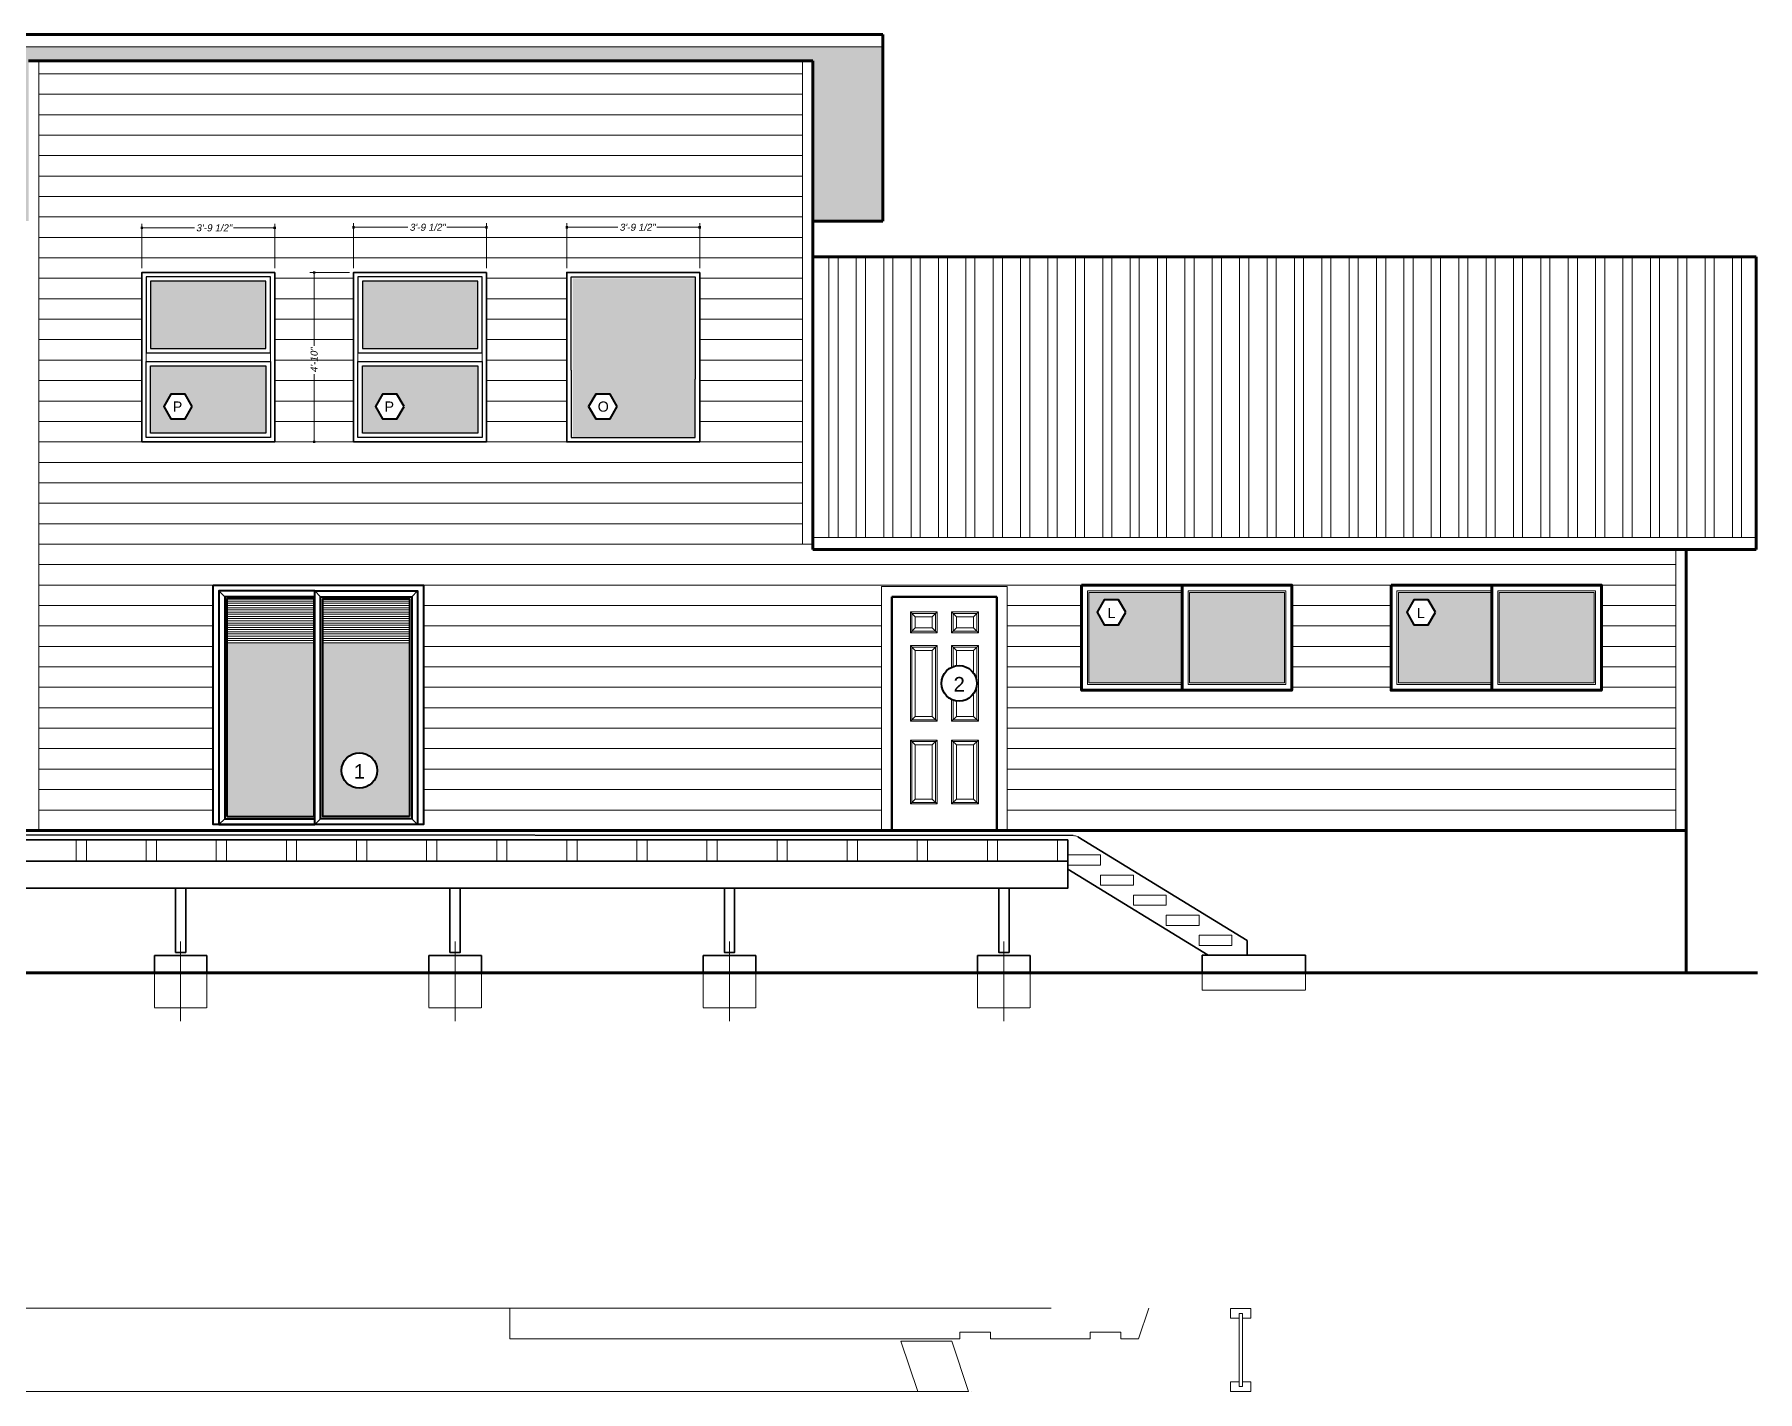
# Model space of a CAD drawing. Header units: inches. Extents: x -3905 to 10892, y 1064 to 9590.
# Drawn here: x -356 to 234, y 2887 to 3351 of the extents above; entities that cross this region are included whole.
import ezdxf

# ---------------------------------------------------------------- set-up
doc = ezdxf.new("R2010")
doc.units = ezdxf.units.IN
doc.header["$MEASUREMENT"] = 0
doc.header["$PDMODE"] = 3
doc.linetypes.add('HIDDEN2', pattern=[0.1875, 0.125, -0.0625])
doc.linetypes.add('MYHIDDEN', pattern=[0.1875, 0.125, -0.0625])
for name, color, linetype, lineweight in [('Deck', 40, 'Continuous', 0), ('ELEVATIONS', 40, 'Continuous', 0), ('FP-New', 131, 'Continuous', 0), ('RoofFraming', 121, 'Continuous', 0), ('SECTIONS', 70, 'Continuous', 0)]:
    doc.layers.add(name, color=color, linetype=linetype, lineweight=lineweight)
doc.styles.add('DS-TXT1', font='arial.ttf', dxfattribs={"oblique": 10})
doc.styles.get("Standard").update_dxf_attribs({"font": 'arial.ttf', "oblique": 10})
doc.dimstyles.new('DS-Fraction', dxfattribs={"dimtxt": 0.1, "dimasz": 0.035, "dimexe": 0.06, "dimexo": 0.06, "dimgap": 0.02, "dimtad": 0, "dimdec": 3, "dimzin": 0, "dimdsep": 46, "dimlunit": 4, "dimtxsty": 'DS-TXT1', "dimblk": 'BOXFILLED', "dimcen": -0.06, "dimclrd": 256, "dimclre": 256, "dimclrt": 256, "dimadec": 0, "dimazin": 0, "dimtfac": 1, "dimtdec": 3, "dimtmove": 1, "dimatfit": 3, "dimfxl": 1, "dimfrac": 2, "dimtolj": 1, "dimtzin": 0, "dimlwd": 0, "dimlwe": -1, "dimarcsym": 0})

# ---------------------------------------------------------------- blocks, each defined once
blk = doc.blocks.new('BCI 9-12')
at = {"color": 0}
for p, q in [((0.96875, 0.5625), (0.96875, 8.9375)), ((1.34375, 8.9375), (0.96875, 8.9375)), ((1.34375, 0.5625), (1.34375, 8.9375)), ((1.34375, 0.5625), (0.96875, 0.5625))]:
    blk.add_line(p, q, dxfattribs=at)
for points in [[(1.34375, 8.375), (2.3125, 8.375), (2.3125, 9.5), (0, 9.5), (0, 8.375), (0.96875, 8.375)], [(1.34375, 1.125), (2.3125, 1.125), (2.3125, 0), (0, 0), (0, 1.125), (0.96875, 1.125)]]:
    blk.add_lwpolyline(points, dxfattribs=at)
blk = doc.blocks.new('_BoxFilled')
at = {"color": 0, "linetype": 'ByBlock', "lineweight": -2}
blk.add_line((-0.5, 0), (-1, 0), dxfattribs=at)
at = {"color": 0, "linetype": 'ByBlock'}
blk.add_solid([(-0.5, 0.5), (0.5, 0.5), (-0.5, -0.5), (0.5, -0.5)], dxfattribs=at)
blk = doc.blocks.new('*D503')
at = {"layer": 'Defpoints', "color": 0, "linetype": 'Continuous', "lineweight": 5, "transparency": 16777216}
for p in [(-274.13, 3284.89), (-319.63, 3269.64), (-274.13, 3269.64)]:
    blk.add_point(p, dxfattribs=at)
at = {"layer": 'ELEVATIONS', "linetype": 'Continuous', "transparency": 16777216}
for p, q in [((-319.63, 3271.08), (-319.63, 3286.33)), ((-274.13, 3271.08), (-274.13, 3286.33))]:
    blk.add_line(p, q, dxfattribs=at)
at = {"layer": 'ELEVATIONS', "linetype": 'Continuous', "lineweight": 0, "transparency": 16777216}
for p, q in [((-318.79, 3284.89), (-301.63, 3284.89)), ((-274.97, 3284.89), (-288.26, 3284.89))]:
    blk.add_line(p, q, dxfattribs=at)
at = {"layer": 'ELEVATIONS', "linetype": 'Continuous', "lineweight": 0, "transparency": 16777216, "xscale": 0.8400000000000001, "yscale": 0.8400000000000001, "zscale": 0.8400000000000001, "rotation": 180}
blk.add_blockref('_BoxFilled', (-319.63, 3284.89), dxfattribs=at)
at = {"layer": 'ELEVATIONS', "linetype": 'Continuous', "lineweight": 0, "transparency": 16777216, "xscale": 0.8400000000000001, "yscale": 0.8400000000000001, "zscale": 0.8400000000000001}
blk.add_blockref('_BoxFilled', (-274.13, 3284.89), dxfattribs=at)
at = {"layer": 'ELEVATIONS', "linetype": 'Continuous', "lineweight": 5, "transparency": 16777216, "insert": (-294.94, 3284.89), "char_height": 2.4, "attachment_point": 5, "style": 'DS-TXT1'}
blk.add_mtext('\\A1;3\'-9 1/2"', dxfattribs=at)
blk = doc.blocks.new('*D504')
at = {"layer": 'Defpoints', "color": 0, "linetype": 'Continuous', "lineweight": 5, "transparency": 16777216}
for p in [(-201.63, 3285.09), (-247.13, 3269.64), (-201.63, 3269.64)]:
    blk.add_point(p, dxfattribs=at)
at = {"layer": 'ELEVATIONS', "linetype": 'Continuous', "transparency": 16777216}
for p, q in [((-247.13, 3271.08), (-247.13, 3286.53)), ((-201.63, 3271.08), (-201.63, 3286.53))]:
    blk.add_line(p, q, dxfattribs=at)
at = {"layer": 'ELEVATIONS', "linetype": 'Continuous', "lineweight": 0, "transparency": 16777216}
for p, q in [((-246.29, 3285.09), (-228.52, 3285.09)), ((-202.47, 3285.09), (-215.15, 3285.09))]:
    blk.add_line(p, q, dxfattribs=at)
at = {"layer": 'ELEVATIONS', "linetype": 'Continuous', "lineweight": 0, "transparency": 16777216, "xscale": 0.8400000000000001, "yscale": 0.8400000000000001, "zscale": 0.8400000000000001, "rotation": 180}
blk.add_blockref('_BoxFilled', (-247.13, 3285.09), dxfattribs=at)
at = {"layer": 'ELEVATIONS', "linetype": 'Continuous', "lineweight": 0, "transparency": 16777216, "xscale": 0.8400000000000001, "yscale": 0.8400000000000001, "zscale": 0.8400000000000001}
blk.add_blockref('_BoxFilled', (-201.63, 3285.09), dxfattribs=at)
at = {"layer": 'ELEVATIONS', "linetype": 'Continuous', "lineweight": 5, "transparency": 16777216, "insert": (-221.84, 3285.09), "char_height": 2.4, "attachment_point": 5, "style": 'DS-TXT1'}
blk.add_mtext('\\A1;3\'-9 1/2"', dxfattribs=at)
blk = doc.blocks.new('*D505')
at = {"layer": 'Defpoints', "color": 0, "linetype": 'Continuous', "lineweight": 5, "transparency": 16777216}
for p in [(-128.63, 3285.09), (-174.13, 3269.64), (-128.63, 3269.64)]:
    blk.add_point(p, dxfattribs=at)
at = {"layer": 'ELEVATIONS', "linetype": 'Continuous', "transparency": 16777216}
for p, q in [((-174.13, 3271.08), (-174.13, 3286.53)), ((-128.63, 3271.08), (-128.63, 3286.53))]:
    blk.add_line(p, q, dxfattribs=at)
at = {"layer": 'ELEVATIONS', "linetype": 'Continuous', "lineweight": 0, "transparency": 16777216}
for p, q in [((-173.29, 3285.09), (-156.63, 3285.09)), ((-129.47, 3285.09), (-143.26, 3285.09))]:
    blk.add_line(p, q, dxfattribs=at)
at = {"layer": 'ELEVATIONS', "linetype": 'Continuous', "lineweight": 0, "transparency": 16777216, "xscale": 0.8400000000000001, "yscale": 0.8400000000000001, "zscale": 0.8400000000000001, "rotation": 180}
blk.add_blockref('_BoxFilled', (-174.13, 3285.09), dxfattribs=at)
at = {"layer": 'ELEVATIONS', "linetype": 'Continuous', "lineweight": 0, "transparency": 16777216, "xscale": 0.8400000000000001, "yscale": 0.8400000000000001, "zscale": 0.8400000000000001}
blk.add_blockref('_BoxFilled', (-128.63, 3285.09), dxfattribs=at)
at = {"layer": 'ELEVATIONS', "linetype": 'Continuous', "lineweight": 5, "transparency": 16777216, "insert": (-149.95, 3285.09), "char_height": 2.4, "attachment_point": 5, "style": 'DS-TXT1'}
blk.add_mtext('\\A1;3\'-9 1/2"', dxfattribs=at)
blk = doc.blocks.new('*D506')
at = {"layer": 'Defpoints', "color": 0, "linetype": 'Continuous', "lineweight": 5, "transparency": 16777216}
for p in [(-247.13, 3269.64), (-260.63, 3211.64), (-247.13, 3211.64)]:
    blk.add_point(p, dxfattribs=at)
at = {"layer": 'ELEVATIONS', "linetype": 'Continuous', "transparency": 16777216}
for p, q in [((-248.57, 3269.64), (-262.07, 3269.64)), ((-248.57, 3211.64), (-262.07, 3211.64))]:
    blk.add_line(p, q, dxfattribs=at)
at = {"layer": 'ELEVATIONS', "linetype": 'Continuous', "lineweight": 0, "transparency": 16777216}
for p, q in [((-260.63, 3268.8), (-260.63, 3244.5)), ((-260.63, 3212.48), (-260.63, 3234.77))]:
    blk.add_line(p, q, dxfattribs=at)
at = {"layer": 'ELEVATIONS', "linetype": 'Continuous', "lineweight": 0, "transparency": 16777216, "xscale": 0.8400000000000001, "yscale": 0.8400000000000001, "zscale": 0.8400000000000001}
for p, rotation in [((-260.63, 3269.64), 90), ((-260.63, 3211.64), 270)]:
    blk.add_blockref('_BoxFilled', p, dxfattribs=dict(at, rotation=rotation))
at = {"layer": 'ELEVATIONS', "linetype": 'Continuous', "lineweight": 5, "transparency": 16777216, "insert": (-260.63, 3239.64), "char_height": 2.4, "attachment_point": 5, "rotation": 90, "style": 'DS-TXT1'}
blk.add_mtext('\\A1;4\'-10"', dxfattribs=at)

msp = doc.modelspace()

# ---------------------------------------------------------------- hatches: boundary and pattern name
at = {"layer": 'ELEVATIONS', "linetype": 'Continuous', "lineweight": 5}
h = msp.add_hatch(color=252, dxfattribs=at)
h.dxf.hatch_style = 1
h.paths.add_polyline_path([(-358.37786, 3342.12004), (-89.87786, 3342.12004), (-89.87786, 3287.19612), (-65.87786, 3287.19612), (-65.87786, 3342.12004), (-65.87786, 3346.91078), (-382.37786, 3346.91078), (-382.37786, 3342.12004), (-382.37786, 3287.19612), (-358.37786, 3287.19612)])
h = msp.add_hatch(dxfattribs=at)
h.set_pattern_fill('ANSI32', color=256, scale=25, angle=45)
h.paths.add_polyline_path([(233.12214, 3274.93474), (-89.87786, 3274.93474), (-89.87786, 3178.93474), (233.12214, 3178.93474)])
h = msp.add_hatch(color=254, dxfattribs=at)
h.dxf.hatch_style = 1
h.paths.add_polyline_path([(-277.12786, 3266.63705), (-316.62786, 3266.63705), (-316.62786, 3243.63705), (-277.12786, 3243.63705)])
h = msp.add_hatch(color=254, dxfattribs=at)
h.dxf.hatch_style = 1
h.paths.add_polyline_path([(-204.62786, 3266.63705), (-244.12786, 3266.63705), (-244.12786, 3243.63705), (-204.62786, 3243.63705)])
h = msp.add_hatch(color=254, dxfattribs=at)
h.dxf.hatch_style = 1
h.paths.add_polyline_path([(-130.12786, 3267.63705), (-172.12786, 3267.63705), (-172.12786, 3213.13705), (-130.12786, 3213.13705), (-130.12786, 3233.13705), (-130.12786, 3236.13705)])
h.paths.add_polyline_path([(-159.28911, 3228.01447), (-156.83911, 3223.77095), (-159.28911, 3219.52742), (-164.18911, 3219.52742), (-166.63911, 3223.77095), (-164.18911, 3228.01447)], flags=16)
h.paths.add_polyline_path([(-164.42255, 3221.02781), (-159.11168, 3221.02781), (-159.11168, 3226.36734), (-164.42255, 3226.36734)], flags=8)
h = msp.add_hatch(color=254, dxfattribs=at)
h.dxf.hatch_style = 1
h.paths.add_polyline_path([(-277.12786, 3237.63705), (-316.62786, 3237.63705), (-316.62786, 3214.63705), (-277.12786, 3214.63705)])
h.paths.add_polyline_path([(-304.78911, 3228.01447), (-302.33911, 3223.77095), (-304.78911, 3219.52742), (-309.68911, 3219.52742), (-312.13911, 3223.77095), (-309.68911, 3228.01447)], flags=16)
h.paths.add_polyline_path([(-309.90763, 3221.10242), (-304.89638, 3221.10242), (-304.89638, 3226.35242), (-309.90763, 3226.35242)], flags=8)
h = msp.add_hatch(color=254, dxfattribs=at)
h.dxf.hatch_style = 1
h.paths.add_polyline_path([(-204.62786, 3237.63705), (-244.12786, 3237.63705), (-244.12786, 3214.63705), (-204.62786, 3214.63705)])
h.paths.add_polyline_path([(-229.83911, 3223.77095), (-232.28911, 3219.52742), (-237.18911, 3219.52742), (-239.63911, 3223.77095), (-237.18911, 3228.01447), (-232.28911, 3228.01447)], flags=16)
h.paths.add_polyline_path([(-237.40763, 3221.10242), (-232.39638, 3221.10242), (-232.39638, 3226.35242), (-237.40763, 3226.35242)], flags=8)
at = {"layer": 'ELEVATIONS', "linetype": 'Continuous', "lineweight": 9}
h = msp.add_hatch(color=254, dxfattribs=at)
h.dxf.hatch_style = 1
h.paths.add_polyline_path([(36.62214, 3160.13705), (4.62214, 3160.13705), (4.62214, 3129.13705), (36.62214, 3129.13705)])
h.paths.add_polyline_path([(14.82044, 3149.06546), (9.92044, 3149.06546), (7.47044, 3153.30898), (9.92044, 3157.55251), (14.82044, 3157.55251), (17.27044, 3153.30898)], flags=16)
h.paths.add_polyline_path([(10.07742, 3150.37863), (15.3883, 3150.37863), (15.3883, 3155.71816), (10.07742, 3155.71816)], flags=8)
h = msp.add_hatch(color=254, dxfattribs=at)
h.dxf.hatch_style = 1
h.paths.add_polyline_path([(71.62214, 3160.13705), (39.12214, 3160.13705), (39.12214, 3129.13705), (71.62214, 3129.13705)])
h = msp.add_hatch(color=254, dxfattribs=at)
h.dxf.hatch_style = 1
h.paths.add_polyline_path([(142.62214, 3160.13705), (110.62214, 3160.13705), (110.62214, 3129.13705), (142.62214, 3129.13705)])
h.paths.add_polyline_path([(120.82044, 3149.06546), (115.92044, 3149.06546), (113.47044, 3153.30898), (115.92044, 3157.55251), (120.82044, 3157.55251), (123.27044, 3153.30898)], flags=16)
h.paths.add_polyline_path([(116.07742, 3150.37863), (121.3883, 3150.37863), (121.3883, 3155.71816), (116.07742, 3155.71816)], flags=8)
h = msp.add_hatch(color=254, dxfattribs=at)
h.dxf.hatch_style = 1
h.paths.add_polyline_path([(177.62214, 3160.13705), (145.12214, 3160.13705), (145.12214, 3129.13705), (177.62214, 3129.13705)])
at = {"layer": 'ELEVATIONS', "linetype": 'Continuous', "lineweight": 18}
h = msp.add_hatch(color=254, dxfattribs=at)
h.dxf.hatch_style = 1
h.paths.add_polyline_path([(-260.5988, 3142.88705), (-290.47364, 3142.88705), (-290.47364, 3083.38705), (-260.5988, 3083.38705)])
h.paths.add_polyline_path([(-227.9738, 3142.88705), (-257.66114, 3142.88705), (-257.66114, 3083.38705), (-227.9738, 3083.38705)])
h.paths.add_polyline_path([(-239.06914, 3099.15667, -1), (-251.22592, 3099.15667, -1)], flags=16)
h.paths.add_polyline_path([(-248.29251, 3095.11433), (-241.94019, 3095.11433), (-241.94019, 3102.51713), (-248.29251, 3102.51713)], flags=8)

# ---------------------------------------------------------------- linework, layer by layer
at = {"layer": 'Deck', "linetype": 'Continuous', "lineweight": 9}
msp.add_line((-412.37786, 3075.38705), (-10.62786, 3075.38705), dxfattribs=at)
at = {"layer": 'ELEVATIONS', "linetype": 'Continuous', "lineweight": 70}
for p, q in [((-65.87786, 3351.09779), (-382.37786, 3351.09779)), ((-65.87786, 3342.12004), (-65.87786, 3351.09779)), ((-89.87786, 3342.12004), (-358.37786, 3342.12004)), ((-89.87786, 3274.93474), (-89.87786, 3342.12004)), ((-65.87786, 3342.12004), (-65.87786, 3287.19612)), ((-89.87786, 3287.19612), (-65.87786, 3287.19612)), ((233.12214, 3274.93474), (-89.87786, 3274.93474)), ((-89.87786, 3274.93474), (-89.87786, 3174.77593)), ((233.12214, 3274.93474), (233.12214, 3174.77593)), ((233.12214, 3174.77593), (-89.87786, 3174.77593)), ((209.12214, 3174.77593), (209.12214, 3029.88705))]:
    msp.add_line(p, q, dxfattribs=at)
at = {"layer": 'ELEVATIONS', "linetype": 'Continuous', "lineweight": 5}
for p, q in [((-65.87786, 3346.91078), (-382.37786, 3346.91078)), ((-275.62786, 3242.13705), (-318.12786, 3242.13705)), ((-318.12786, 3242.13705), (-318.12786, 3239.13705)), ((-275.62786, 3239.13705), (-318.12786, 3239.13705)), ((-275.62786, 3242.13705), (-275.62786, 3239.13705)), ((-203.12786, 3242.13705), (-245.62786, 3242.13705)), ((-245.62786, 3242.13705), (-245.62786, 3239.13705)), ((-203.12786, 3239.13705), (-245.62786, 3239.13705)), ((-203.12786, 3242.13705), (-203.12786, 3239.13705)), ((-89.87786, 3178.93474), (233.12214, 3178.93474)), ((-293.22364, 3160.63705), (-291.22364, 3158.63705)), ((-290.47364, 3157.88705), (-260.5988, 3157.88705)), ((-290.47364, 3157.13705), (-260.5988, 3157.13705)), ((-290.47364, 3156.38705), (-260.5988, 3156.38705)), ((-260.41114, 3160.63705), (-258.41114, 3158.63705)), ((-227.9738, 3157.88705), (-257.66114, 3157.88705)), ((-227.9738, 3157.13705), (-257.66114, 3157.13705)), ((-227.9738, 3156.38705), (-257.66114, 3156.38705)), ((-227.2238, 3158.63705), (-225.2238, 3160.63705)), ((-290.47364, 3155.63705), (-260.5988, 3155.63705)), ((-290.47364, 3154.88705), (-260.5988, 3154.88705)), ((-290.47364, 3154.13705), (-260.5988, 3154.13705)), ((-290.47364, 3153.38705), (-260.5988, 3153.38705)), ((-290.47364, 3152.63705), (-260.5988, 3152.63705)), ((-290.47364, 3151.88705), (-260.5988, 3151.88705)), ((-290.47364, 3151.13705), (-260.5988, 3151.13705)), ((-227.9738, 3155.63705), (-257.66114, 3155.63705)), ((-227.9738, 3154.88705), (-257.66114, 3154.88705)), ((-227.9738, 3154.13705), (-257.66114, 3154.13705)), ((-227.9738, 3153.38705), (-257.66114, 3153.38705)), ((-227.9738, 3152.63705), (-257.66114, 3152.63705)), ((-227.9738, 3151.88705), (-257.66114, 3151.88705)), ((-227.9738, 3151.13705), (-257.66114, 3151.13705)), ((-290.47364, 3150.38705), (-260.5988, 3150.38705)), ((-290.47364, 3149.63705), (-260.5988, 3149.63705)), ((-290.47364, 3148.88705), (-260.5988, 3148.88705)), ((-290.47364, 3148.13705), (-260.5988, 3148.13705)), ((-290.47364, 3147.38705), (-260.5988, 3147.38705)), ((-290.47364, 3146.63705), (-260.5988, 3146.63705)), ((-290.47364, 3145.88705), (-260.5988, 3145.88705)), ((-290.47364, 3145.13705), (-260.5988, 3145.13705)), ((-227.9738, 3150.38705), (-257.66114, 3150.38705)), ((-227.9738, 3149.63705), (-257.66114, 3149.63705)), ((-227.9738, 3148.88705), (-257.66114, 3148.88705)), ((-227.9738, 3148.13705), (-257.66114, 3148.13705)), ((-227.9738, 3147.38705), (-257.66114, 3147.38705)), ((-227.9738, 3146.63705), (-257.66114, 3146.63705)), ((-227.9738, 3145.88705), (-257.66114, 3145.88705)), ((-227.9738, 3145.13705), (-257.66114, 3145.13705)), ((-290.47364, 3144.38705), (-260.5988, 3144.38705)), ((-290.47364, 3143.63705), (-260.5988, 3143.63705)), ((-290.47364, 3142.88705), (-260.5988, 3142.88705)), ((-227.9738, 3144.38705), (-257.66114, 3144.38705)), ((-227.9738, 3143.63705), (-257.66114, 3143.63705)), ((-227.9738, 3142.88705), (-257.66114, 3142.88705)), ((-291.22364, 3082.63705), (-293.22364, 3080.63705)), ((-258.41114, 3082.63705), (-260.41114, 3080.63705)), ((-227.2238, 3082.63705), (-225.2238, 3080.63705)), ((-306.34256, 3013.31728), (-306.34256, 3040.59751)), ((-212.37786, 3013.31728), (-212.37786, 3040.59751)), ((-118.41315, 3013.31728), (-118.41315, 3040.59751)), ((-24.44845, 3013.31728), (-24.44845, 3040.59751))]:
    msp.add_line(p, q, dxfattribs=at)
at = {"layer": 'ELEVATIONS', "linetype": 'Continuous', "lineweight": 13}
for p, q in [((-354.87786, 3342.12004), (-354.87786, 3078.63705)), ((-93.37786, 3176.63705), (-93.37786, 3342.12004))]:
    msp.add_line(p, q, dxfattribs=at)
at = {"layer": 'ELEVATIONS', "linetype": 'Continuous', "lineweight": 0}
for p, q in [((-93.37786, 3337.63705), (-354.87786, 3337.63705)), ((-93.37786, 3330.63705), (-354.87786, 3330.63705)), ((-93.37786, 3323.63705), (-354.87786, 3323.63705)), ((-93.37786, 3316.63705), (-354.87786, 3316.63705)), ((-93.37786, 3309.63705), (-354.87786, 3309.63705)), ((-93.37786, 3302.63705), (-354.87786, 3302.63705)), ((-93.37786, 3295.63705), (-354.87786, 3295.63705)), ((-93.37786, 3288.63705), (-354.87786, 3288.63705)), ((-93.37786, 3281.63705), (-354.87786, 3281.63705)), ((-93.37786, 3274.63705), (-354.87786, 3274.63705)), ((-319.62786, 3267.63705), (-354.87786, 3267.63705)), ((-247.12786, 3267.63705), (-274.12786, 3267.63705)), ((-174.12786, 3267.63705), (-201.62786, 3267.63705)), ((-93.37786, 3267.63705), (-128.62786, 3267.63705)), ((-319.62786, 3260.63705), (-354.87786, 3260.63705)), ((-247.12786, 3260.63705), (-274.12786, 3260.63705)), ((-174.12786, 3260.63705), (-201.62786, 3260.63705)), ((-93.37786, 3260.63705), (-128.62786, 3260.63705)), ((-319.62786, 3253.63705), (-354.87786, 3253.63705)), ((-247.12786, 3253.63705), (-274.12786, 3253.63705)), ((-174.12786, 3253.63705), (-201.62786, 3253.63705)), ((-93.37786, 3253.63705), (-128.62786, 3253.63705)), ((-319.62786, 3246.63705), (-354.87786, 3246.63705)), ((-247.12786, 3246.63705), (-274.12786, 3246.63705)), ((-174.12786, 3246.63705), (-201.62786, 3246.63705)), ((-93.37786, 3246.63705), (-128.62786, 3246.63705)), ((-319.62786, 3239.63705), (-354.87786, 3239.63705)), ((-247.12786, 3239.63705), (-274.12786, 3239.63705)), ((-174.12786, 3239.63705), (-201.62786, 3239.63705)), ((-93.37786, 3239.63705), (-128.62786, 3239.63705)), ((-319.62786, 3232.63705), (-354.87786, 3232.63705)), ((-247.12786, 3232.63705), (-274.12786, 3232.63705)), ((-174.12786, 3232.63705), (-201.62786, 3232.63705)), ((-93.37786, 3232.63705), (-128.62786, 3232.63705)), ((-319.62786, 3225.63705), (-354.87786, 3225.63705)), ((-247.12786, 3225.63705), (-274.12786, 3225.63705)), ((-174.12786, 3225.63705), (-201.62786, 3225.63705)), ((-93.37786, 3225.63705), (-128.62786, 3225.63705)), ((-319.62786, 3218.63705), (-354.87786, 3218.63705)), ((-247.12786, 3218.63705), (-274.12786, 3218.63705)), ((-174.12786, 3218.63705), (-201.62786, 3218.63705)), ((-93.37786, 3218.63705), (-128.62786, 3218.63705)), ((-93.37786, 3211.63705), (-354.87786, 3211.63705)), ((-93.37786, 3204.63705), (-354.87786, 3204.63705)), ((-93.37786, 3197.63705), (-354.87786, 3197.63705)), ((-93.37786, 3190.63705), (-354.87786, 3190.63705)), ((-93.37786, 3183.63705), (-354.87786, 3183.63705)), ((-89.87786, 3176.63705), (-354.87786, 3176.63705)), ((205.62214, 3169.63705), (-354.87786, 3169.63705)), ((205.62214, 3162.63705), (-354.87786, 3162.63705)), ((-295.22364, 3155.63705), (-354.87786, 3155.63705)), ((-66.37786, 3155.63705), (-223.2238, 3155.63705)), ((2.12214, 3155.63705), (-23.37786, 3155.63705)), ((108.12214, 3155.63705), (74.12214, 3155.63705)), ((205.62214, 3155.63705), (180.12214, 3155.63705)), ((-295.22364, 3148.63705), (-354.87786, 3148.63705)), ((-66.37786, 3148.63705), (-223.2238, 3148.63705)), ((2.12214, 3148.63705), (-23.37786, 3148.63705)), ((108.12214, 3148.63705), (74.12214, 3148.63705)), ((205.62214, 3148.63705), (180.12214, 3148.63705)), ((-295.22364, 3141.63705), (-354.87786, 3141.63705)), ((-66.37786, 3141.63705), (-223.2238, 3141.63705)), ((2.12214, 3141.63705), (-23.37786, 3141.63705)), ((108.12214, 3141.63705), (74.12214, 3141.63705)), ((205.62214, 3141.63705), (180.12214, 3141.63705)), ((-295.22364, 3134.63705), (-354.87786, 3134.63705)), ((-66.37786, 3134.63705), (-223.2238, 3134.63705)), ((2.12214, 3134.63705), (-23.37786, 3134.63705)), ((108.12214, 3134.63705), (74.12214, 3134.63705)), ((205.62214, 3134.63705), (180.12214, 3134.63705)), ((-295.22364, 3127.63705), (-354.87786, 3127.63705)), ((-66.37786, 3127.63705), (-223.2238, 3127.63705)), ((2.12214, 3127.63705), (-23.37786, 3127.63705)), ((108.12214, 3127.63705), (74.12214, 3127.63705)), ((205.62214, 3127.63705), (180.12214, 3127.63705)), ((-295.22364, 3120.63705), (-354.87786, 3120.63705)), ((-66.37786, 3120.63705), (-223.2238, 3120.63705)), ((205.62214, 3120.63705), (-23.37786, 3120.63705)), ((-295.22364, 3113.63705), (-354.87786, 3113.63705)), ((-66.37786, 3113.63705), (-223.2238, 3113.63705)), ((205.62214, 3113.63705), (-23.37786, 3113.63705)), ((-295.22364, 3106.63705), (-354.87786, 3106.63705)), ((-66.37786, 3106.63705), (-223.2238, 3106.63705)), ((205.62214, 3106.63705), (-23.37786, 3106.63705)), ((-295.22364, 3099.63705), (-354.87786, 3099.63705)), ((-66.37786, 3099.63705), (-223.2238, 3099.63705)), ((205.62214, 3099.63705), (-23.37786, 3099.63705)), ((-295.22364, 3092.63705), (-354.87786, 3092.63705)), ((-66.37786, 3092.63705), (-223.2238, 3092.63705)), ((205.62214, 3092.63705), (-23.37786, 3092.63705)), ((-295.22364, 3085.63705), (-354.87786, 3085.63705)), ((-66.37786, 3085.63705), (-223.2238, 3085.63705)), ((205.62214, 3085.63705), (-23.37786, 3085.63705))]:
    msp.add_line(p, q, dxfattribs=at)
at = {"layer": 'ELEVATIONS', "linetype": 'Continuous', "lineweight": 25}
for p, q in [((-172.62786, 3236.13705), (-172.62786, 3233.13705)), ((-130.12786, 3236.13705), (-130.12786, 3233.13705))]:
    msp.add_line(p, q, dxfattribs=at)
at = {"layer": 'ELEVATIONS', "linetype": 'Continuous', "lineweight": 9}
for p, q in [((205.62214, 3174.77593), (205.62214, 3078.63705)), ((-295.2238, 3162.63705), (-223.2238, 3162.63705)), ((-295.2238, 3162.63705), (-223.2238, 3162.63705))]:
    msp.add_line(p, q, dxfattribs=at)
at = {"layer": 'ELEVATIONS', "linetype": 'Continuous', "lineweight": 20}
for p, q in [((-66.37786, 3162.13705), (-23.37786, 3162.13705)), ((-66.37786, 3162.13705), (-66.37786, 3078.63705)), ((-23.37786, 3162.13705), (-23.37786, 3078.63705))]:
    msp.add_line(p, q, dxfattribs=at)
at = {"layer": 'ELEVATIONS', "linetype": 'Continuous', "lineweight": 50}
for p, q in [((-62.87786, 3158.63705), (-62.87786, 3078.63705)), ((-62.85254, 3158.63705), (-26.87786, 3158.63705)), ((-26.87786, 3158.63705), (-26.87786, 3078.63705)), ((-26.87786, 3078.63705), (-62.87786, 3078.63705))]:
    msp.add_line(p, q, dxfattribs=at)
at = {"layer": 'ELEVATIONS'}
for p, q in [((-56.49811, 3153.44718), (-47.3209, 3153.44718)), ((-56.49811, 3146.29579), (-56.49811, 3153.44718)), ((-54.84647, 3151.79553), (-56.49811, 3153.44718)), ((-55.98571, 3152.93477), (-47.8333, 3152.93477)), ((-55.98571, 3146.80819), (-55.98571, 3152.93477)), ((-54.84647, 3151.79553), (-48.97254, 3151.79553)), ((-54.84647, 3147.94743), (-54.84647, 3151.79553)), ((-48.97254, 3151.79553), (-47.3209, 3153.44718)), ((-48.97254, 3147.94743), (-48.97254, 3151.79553)), ((-47.8333, 3146.80819), (-47.8333, 3152.93477)), ((-47.3209, 3146.29579), (-47.3209, 3153.44718)), ((-42.38419, 3153.44718), (-33.20697, 3153.44718)), ((-42.38419, 3153.44718), (-33.20697, 3153.44718)), ((-42.38419, 3146.29579), (-42.38419, 3153.44718)), ((-42.38419, 3146.29579), (-42.38419, 3153.44718)), ((-40.73254, 3151.79553), (-42.38419, 3153.44718)), ((-41.87178, 3152.93477), (-33.71938, 3152.93477)), ((-41.87178, 3146.80819), (-41.87178, 3152.93477)), ((-40.73254, 3151.79553), (-34.85862, 3151.79553)), ((-40.73254, 3147.94743), (-40.73254, 3151.79553)), ((-34.85862, 3151.79553), (-33.20697, 3153.44718)), ((-34.85862, 3147.94743), (-34.85862, 3151.79553)), ((-33.71938, 3146.80819), (-33.71938, 3152.93477)), ((-33.20697, 3146.29579), (-33.20697, 3153.44718)), ((-33.20697, 3146.29579), (-33.20697, 3153.44718)), ((-54.84647, 3147.94743), (-56.49811, 3146.29579)), ((-56.49811, 3146.29579), (-47.3209, 3146.29579)), ((-55.98571, 3146.80819), (-47.8333, 3146.80819)), ((-54.84647, 3147.94743), (-48.97254, 3147.94743)), ((-47.3209, 3146.29579), (-48.97254, 3147.94743)), ((-40.73254, 3147.94743), (-42.38419, 3146.29579)), ((-42.38419, 3146.29579), (-33.20697, 3146.29579)), ((-42.38419, 3146.29579), (-33.20697, 3146.29579)), ((-41.87178, 3146.80819), (-33.71938, 3146.80819)), ((-40.73254, 3147.94743), (-34.85862, 3147.94743)), ((-33.20697, 3146.29579), (-34.85862, 3147.94743)), ((-56.49811, 3141.92819), (-47.3209, 3141.92819)), ((-56.49811, 3141.92819), (-56.49811, 3116.04212)), ((-56.49811, 3141.92819), (-54.84647, 3140.27655)), ((-55.98571, 3141.41579), (-47.8333, 3141.41579)), ((-55.98571, 3141.41579), (-55.98571, 3116.55452)), ((-54.84647, 3140.27655), (-48.97254, 3140.27655)), ((-54.84647, 3140.27655), (-54.84647, 3117.69376)), ((-47.3209, 3141.92819), (-48.97254, 3140.27655)), ((-48.97254, 3140.27655), (-48.97254, 3117.69376)), ((-47.8333, 3141.41579), (-47.8333, 3116.55452)), ((-47.3209, 3141.92819), (-47.3209, 3116.04212)), ((-42.38419, 3141.92819), (-33.20697, 3141.92819)), ((-42.38419, 3141.92819), (-42.38419, 3134.48582)), ((-42.38419, 3141.92819), (-40.73254, 3140.27655)), ((-41.87178, 3141.41579), (-33.71938, 3141.41579)), ((-41.87178, 3141.41579), (-41.87178, 3134.69876)), ((-40.73254, 3140.27655), (-34.85862, 3140.27655)), ((-40.73254, 3140.27655), (-40.73254, 3134.99124)), ((-33.20697, 3141.92819), (-34.85862, 3140.27655)), ((-34.85862, 3140.27655), (-34.85862, 3132.52798)), ((-33.71938, 3141.41579), (-33.71938, 3116.55452)), ((-33.20697, 3141.92819), (-33.20697, 3116.04212)), ((-42.38419, 3123.48449), (-42.38419, 3116.04212)), ((-41.87178, 3123.27155), (-41.87178, 3116.55452)), ((-40.73254, 3122.97907), (-40.73254, 3117.69376)), ((-34.85862, 3125.44233), (-34.85862, 3117.69376)), ((-56.49811, 3116.04212), (-54.84647, 3117.69376)), ((-56.49811, 3116.04212), (-47.3209, 3116.04212)), ((-55.98571, 3116.55452), (-47.8333, 3116.55452)), ((-54.84647, 3117.69376), (-48.97254, 3117.69376)), ((-47.3209, 3116.04212), (-48.97254, 3117.69376)), ((-42.38419, 3116.04212), (-40.73254, 3117.69376)), ((-42.38419, 3116.04212), (-33.20697, 3116.04212)), ((-41.87178, 3116.55452), (-33.71938, 3116.55452)), ((-40.73254, 3117.69376), (-34.85862, 3117.69376)), ((-33.20697, 3116.04212), (-34.85862, 3117.69376)), ((-56.49811, 3109.58642), (-47.3209, 3109.58642)), ((-56.49811, 3109.58642), (-56.49811, 3087.75098)), ((-56.49811, 3109.58642), (-54.84647, 3107.93477)), ((-47.3209, 3109.58642), (-48.97254, 3107.93477)), ((-47.3209, 3109.58642), (-47.3209, 3087.75098)), ((-42.38419, 3109.58642), (-33.20697, 3109.58642)), ((-42.38419, 3109.58642), (-42.38419, 3087.75098)), ((-42.38419, 3109.58642), (-40.73254, 3107.93477)), ((-33.20697, 3109.58642), (-34.85862, 3107.93477)), ((-33.20697, 3109.58642), (-33.20697, 3087.75098)), ((-55.98571, 3109.07401), (-47.8333, 3109.07401)), ((-55.98571, 3109.07401), (-55.98571, 3088.26338)), ((-54.84647, 3107.93477), (-48.97254, 3107.93477)), ((-54.84647, 3107.93477), (-54.84647, 3089.40262)), ((-48.97254, 3107.93477), (-48.97254, 3089.40262)), ((-47.8333, 3109.07401), (-47.8333, 3088.26338)), ((-41.87178, 3109.07401), (-33.71938, 3109.07401)), ((-41.87178, 3109.07401), (-41.87178, 3088.26338)), ((-40.73254, 3107.93477), (-34.85862, 3107.93477)), ((-40.73254, 3107.93477), (-40.73254, 3089.40262)), ((-34.85862, 3107.93477), (-34.85862, 3089.40262)), ((-33.71938, 3109.07401), (-33.71938, 3088.26338)), ((-56.49811, 3087.75098), (-54.84647, 3089.40262)), ((-56.49811, 3087.75098), (-47.3209, 3087.75098)), ((-55.98571, 3088.26338), (-47.8333, 3088.26338)), ((-54.84647, 3089.40262), (-48.97254, 3089.40262)), ((-47.3209, 3087.75098), (-48.97254, 3089.40262)), ((-42.38419, 3087.75098), (-40.73254, 3089.40262)), ((-42.38419, 3087.75098), (-33.20697, 3087.75098)), ((-41.87178, 3088.26338), (-33.71938, 3088.26338)), ((-40.73254, 3089.40262), (-34.85862, 3089.40262)), ((-33.20697, 3087.75098), (-34.85862, 3089.40262))]:
    msp.add_line(p, q, dxfattribs=at)
at = {"layer": 'ELEVATIONS', "linetype": 'Continuous', "lineweight": 60}
msp.add_line((209.12214, 3078.63705), (-688.87786, 3078.63705), dxfattribs=at)
at = {"layer": 'ELEVATIONS', "linetype": 'Continuous', "lineweight": 35}
for p, q in [((-414.12786, 3077.13705), (-0.7524, 3076.88093)), ((58.80592, 3040.99888), (0.81009, 3076.44078)), ((45.44342, 3035.98047), (-2.62786, 3065.35736)), ((58.80592, 3040.99888), (58.80592, 3035.98047)), ((-315.34256, 3035.88705), (-297.34256, 3035.88705)), ((-315.34256, 3035.88705), (-315.34256, 3029.88705)), ((-297.34256, 3029.88705), (-297.34256, 3035.88705)), ((-221.37786, 3035.88705), (-203.37786, 3035.88705)), ((-221.37786, 3035.88705), (-221.37786, 3029.88705)), ((-203.37786, 3029.88705), (-203.37786, 3035.88705)), ((-127.41315, 3035.88705), (-109.41315, 3035.88705)), ((-127.41315, 3035.88705), (-127.41315, 3029.88705)), ((-109.41315, 3029.88705), (-109.41315, 3035.88705)), ((-33.44845, 3035.88705), (-15.44845, 3035.88705)), ((-33.44845, 3035.88705), (-33.44845, 3029.88705)), ((-15.44845, 3029.88705), (-15.44845, 3035.88705)), ((78.85997, 3035.98047), (43.44342, 3035.98047)), ((43.44342, 3035.98047), (43.44342, 3029.88705)), ((78.85997, 3035.98047), (78.85997, 3029.88705))]:
    msp.add_line(p, q, dxfattribs=at)
at = {"layer": 'ELEVATIONS', "linetype": 'Continuous', "lineweight": 100}
msp.add_line((233.57815, 3029.88705), (-719.92068, 3029.88705), dxfattribs=at)
at = {"layer": 'ELEVATIONS', "linetype": 'MYHIDDEN', "lineweight": 0}
for p, q in [((-315.34256, 3029.88705), (-315.34256, 3017.88705)), ((-297.34256, 3017.88705), (-297.34256, 3029.88705)), ((-221.37786, 3029.88705), (-221.37786, 3017.88705)), ((-203.37786, 3017.88705), (-203.37786, 3029.88705)), ((-127.41315, 3029.88705), (-127.41315, 3017.88705)), ((-109.41315, 3017.88705), (-109.41315, 3029.88705)), ((-33.44845, 3029.88705), (-33.44845, 3017.88705)), ((-15.44845, 3017.88705), (-15.44845, 3029.88705)), ((43.44342, 3029.88705), (43.44342, 3023.98047)), ((78.85997, 3029.88705), (78.85997, 3023.98047)), ((43.44342, 3023.98047), (78.85997, 3023.98047)), ((-315.34256, 3017.88705), (-297.34256, 3017.88705)), ((-127.41315, 3017.88705), (-109.41315, 3017.88705)), ((-33.44845, 3017.88705), (-15.44845, 3017.88705))]:
    msp.add_line(p, q, dxfattribs=at)
at = {"layer": 'ELEVATIONS', "linetype": 'HIDDEN2', "lineweight": 0}
msp.add_line((-221.37786, 3017.88705), (-203.37786, 3017.88705), dxfattribs=at)
at = {"layer": 'ELEVATIONS', "lineweight": 35}
for points in [[(-274.12786, 3269.63705), (-319.62786, 3269.63705), (-319.62786, 3211.63705), (-274.12786, 3211.63705)], [(-201.62786, 3269.63705), (-247.12786, 3269.63705), (-247.12786, 3211.63705), (-201.62786, 3211.63705)], [(-128.62786, 3269.63705), (-174.12786, 3269.63705), (-174.12786, 3211.63705), (-128.62786, 3211.63705)]]:
    msp.add_lwpolyline(points, close=True, dxfattribs=at)
at = {"layer": 'ELEVATIONS', "lineweight": 0}
for points in [[(-318.12786, 3242.13705), (-318.12786, 3268.13705), (-275.62786, 3268.13705), (-275.62786, 3242.13705)], [(-245.62786, 3242.13705), (-245.62786, 3268.13705), (-203.12786, 3268.13705), (-203.12786, 3242.13705)], [(-318.12786, 3239.13705), (-318.12786, 3213.13705), (-275.62786, 3213.13705), (-275.62786, 3239.13705)], [(-245.62786, 3239.13705), (-245.62786, 3213.13705), (-203.12786, 3213.13705), (-203.12786, 3239.13705)]]:
    msp.add_lwpolyline(points, dxfattribs=at)
at = {"layer": 'ELEVATIONS', "linetype": 'Continuous', "lineweight": 30}
for points in [[(-318.12786, 3242.13705), (-275.62786, 3242.13705), (-275.62786, 3268.13705), (-318.12786, 3268.13705)], [(-245.62786, 3242.13705), (-203.12786, 3242.13705), (-203.12786, 3268.13705), (-245.62786, 3268.13705)], [(-318.12786, 3239.13705), (-275.62786, 3239.13705), (-275.62786, 3213.13705), (-318.12786, 3213.13705)], [(-245.62786, 3239.13705), (-203.12786, 3239.13705), (-203.12786, 3213.13705), (-245.62786, 3213.13705)]]:
    msp.add_lwpolyline(points, close=True, dxfattribs=at)
at = {"layer": 'ELEVATIONS', "linetype": 'Continuous', "lineweight": 25}
for points in [[(-316.62786, 3243.63705), (-277.12786, 3243.63705), (-277.12786, 3266.63705), (-316.62786, 3266.63705)], [(-244.12786, 3243.63705), (-204.62786, 3243.63705), (-204.62786, 3266.63705), (-244.12786, 3266.63705)], [(-316.62786, 3237.63705), (-277.12786, 3237.63705), (-277.12786, 3214.63705), (-316.62786, 3214.63705)], [(-244.12786, 3237.63705), (-204.62786, 3237.63705), (-204.62786, 3214.63705), (-244.12786, 3214.63705)]]:
    msp.add_lwpolyline(points, close=True, dxfattribs=at)
at = {"layer": 'ELEVATIONS', "lineweight": 25}
for points in [[(-172.62786, 3236.13705), (-172.62786, 3268.13705), (-130.12786, 3268.13705), (-130.12786, 3236.13705)], [(-172.62786, 3233.13705), (-172.62786, 3213.13705), (-130.12786, 3213.13705), (-130.12786, 3233.13705)]]:
    msp.add_lwpolyline(points, dxfattribs=at)
at = {"layer": 'ELEVATIONS', "lineweight": 40}
for points in [[(-302.33911, 3223.77095), (-304.78911, 3228.01447), (-309.68911, 3228.01447), (-312.13911, 3223.77095), (-309.68911, 3219.52742), (-304.78911, 3219.52742)], [(-229.83911, 3223.77095), (-232.28911, 3228.01447), (-237.18911, 3228.01447), (-239.63911, 3223.77095), (-237.18911, 3219.52742), (-232.28911, 3219.52742)], [(-156.83911, 3223.77095), (-159.28911, 3228.01447), (-164.18911, 3228.01447), (-166.63911, 3223.77095), (-164.18911, 3219.52742), (-159.28911, 3219.52742)], [(17.27044, 3153.30898), (14.82044, 3157.55251), (9.92044, 3157.55251), (7.47044, 3153.30898), (9.92044, 3149.06546), (14.82044, 3149.06546)], [(123.27044, 3153.30898), (120.82044, 3157.55251), (115.92044, 3157.55251), (113.47044, 3153.30898), (115.92044, 3149.06546), (120.82044, 3149.06546)]]:
    msp.add_lwpolyline(points, close=True, dxfattribs=at)
at = {"layer": 'ELEVATIONS', "linetype": 'Continuous', "lineweight": 40}
for points in [[(-295.22364, 3162.63705), (-223.2238, 3162.63705), (-223.2238, 3080.63705), (-295.22364, 3080.63705)], [(-293.22364, 3080.63705), (-260.41114, 3080.63705), (-260.41114, 3160.63705), (-293.22364, 3160.63705)], [(-291.22364, 3082.63705), (-260.41114, 3082.63705), (-260.41114, 3158.63705), (-291.22364, 3158.63705)], [(-290.47364, 3083.38705), (-260.5988, 3083.38705), (-260.5988, 3157.88705), (-290.47364, 3157.88705)], [(-225.2238, 3080.63705), (-260.41114, 3080.63705), (-260.41114, 3160.63705), (-225.2238, 3160.63705)], [(-227.2238, 3082.63705), (-258.41114, 3082.63705), (-258.41114, 3158.63705), (-227.2238, 3158.63705)], [(-227.9738, 3083.38705), (-257.66114, 3083.38705), (-257.66114, 3157.88705), (-227.9738, 3157.88705)]]:
    msp.add_lwpolyline(points, close=True, dxfattribs=at)
at = {"layer": 'ELEVATIONS', "lineweight": 0}
for points in [[(2.12214, 3162.63705), (74.12214, 3162.63705), (74.12214, 3126.63705), (2.12214, 3126.63705)], [(2.12214, 3162.63705), (74.12214, 3162.63705), (74.12214, 3126.63705), (2.12214, 3126.63705)], [(108.12214, 3162.63705), (180.12214, 3162.63705), (180.12214, 3126.63705), (108.12214, 3126.63705)], [(108.12214, 3162.63705), (180.12214, 3162.63705), (180.12214, 3126.63705), (108.12214, 3126.63705)]]:
    msp.add_lwpolyline(points, close=True, dxfattribs=at)
at = {"layer": 'ELEVATIONS', "linetype": 'Continuous', "lineweight": 35}
for points in [[(2.12214, 3162.63705), (2.12214, 3126.63705), (36.62214, 3126.63705), (36.62214, 3162.63705)], [(36.62214, 3162.63705), (36.62214, 3126.63705), (74.12214, 3126.63705), (74.12214, 3162.63705)], [(108.12214, 3162.63705), (108.12214, 3126.63705), (142.62214, 3126.63705), (142.62214, 3162.63705)], [(142.62214, 3162.63705), (142.62214, 3126.63705), (180.12214, 3126.63705), (180.12214, 3162.63705)], [(-414.12786, 3068.13705), (-2.62786, 3068.13705), (-2.62786, 3075.38705), (-414.12786, 3075.38705)], [(-308.09256, 3058.88705), (-304.59256, 3058.88705), (-304.59256, 3036.88705), (-308.09256, 3036.88705)], [(-214.12786, 3058.88705), (-210.62786, 3058.88705), (-210.62786, 3036.88705), (-214.12786, 3036.88705)], [(-120.16315, 3058.88705), (-116.66315, 3058.88705), (-116.66315, 3036.88705), (-120.16315, 3036.88705)], [(-26.19845, 3058.88705), (-22.69845, 3058.88705), (-22.69845, 3036.88705), (-26.19845, 3036.88705)]]:
    msp.add_lwpolyline(points, close=True, dxfattribs=at)
at = {"layer": 'ELEVATIONS', "linetype": 'Continuous', "lineweight": 60}
for points in [[(2.12214, 3162.63705), (74.12214, 3162.63705), (74.12214, 3126.63705), (2.12214, 3126.63705)], [(36.62214, 3162.63705), (74.12214, 3162.63705), (74.12214, 3126.63705), (36.62214, 3126.63705)], [(108.12214, 3162.63705), (180.12214, 3162.63705), (180.12214, 3126.63705), (108.12214, 3126.63705)], [(142.62214, 3162.63705), (180.12214, 3162.63705), (180.12214, 3126.63705), (142.62214, 3126.63705)]]:
    msp.add_lwpolyline(points, close=True, dxfattribs=at)
at = {"layer": 'ELEVATIONS', "linetype": 'Continuous', "lineweight": 5}
for points in [[(4.12214, 3160.63705), (4.12214, 3128.63705), (36.62214, 3128.63705), (36.62214, 3160.63705)], [(4.62214, 3160.13705), (4.62214, 3129.13705), (36.62214, 3129.13705), (36.62214, 3160.13705)], [(38.62214, 3160.63705), (38.62214, 3128.63705), (72.12214, 3128.63705), (72.12214, 3160.63705)], [(39.12214, 3160.13705), (39.12214, 3129.13705), (71.62214, 3129.13705), (71.62214, 3160.13705)], [(110.12214, 3160.63705), (110.12214, 3128.63705), (142.62214, 3128.63705), (142.62214, 3160.63705)], [(110.62214, 3160.13705), (110.62214, 3129.13705), (142.62214, 3129.13705), (142.62214, 3160.13705)], [(144.62214, 3160.63705), (144.62214, 3128.63705), (178.12214, 3128.63705), (178.12214, 3160.63705)], [(145.12214, 3160.13705), (145.12214, 3129.13705), (177.62214, 3129.13705), (177.62214, 3160.13705)], [(-342.12786, 3075.38705), (-338.62786, 3075.38705), (-338.62786, 3068.13705), (-342.12786, 3068.13705)], [(-318.12786, 3075.38705), (-314.62786, 3075.38705), (-314.62786, 3068.13705), (-318.12786, 3068.13705)], [(-294.12786, 3075.38705), (-290.62786, 3075.38705), (-290.62786, 3068.13705), (-294.12786, 3068.13705)], [(-270.12786, 3075.38705), (-266.62786, 3075.38705), (-266.62786, 3068.13705), (-270.12786, 3068.13705)], [(-246.12786, 3075.38705), (-242.62786, 3075.38705), (-242.62786, 3068.13705), (-246.12786, 3068.13705)], [(-222.12786, 3075.38705), (-218.62786, 3075.38705), (-218.62786, 3068.13705), (-222.12786, 3068.13705)], [(-198.12786, 3075.38705), (-194.62786, 3075.38705), (-194.62786, 3068.13705), (-198.12786, 3068.13705)], [(-174.12786, 3075.38705), (-170.62786, 3075.38705), (-170.62786, 3068.13705), (-174.12786, 3068.13705)], [(-150.12786, 3075.38705), (-146.62786, 3075.38705), (-146.62786, 3068.13705), (-150.12786, 3068.13705)], [(-126.12786, 3075.38705), (-122.62786, 3075.38705), (-122.62786, 3068.13705), (-126.12786, 3068.13705)], [(-102.12786, 3075.38705), (-98.62786, 3075.38705), (-98.62786, 3068.13705), (-102.12786, 3068.13705)], [(-78.12786, 3075.38705), (-74.62786, 3075.38705), (-74.62786, 3068.13705), (-78.12786, 3068.13705)], [(-54.12786, 3075.38705), (-50.62786, 3075.38705), (-50.62786, 3068.13705), (-54.12786, 3068.13705)], [(-30.12786, 3075.38705), (-26.62786, 3075.38705), (-26.62786, 3068.13705), (-30.12786, 3068.13705)], [(-6.12786, 3075.38705), (-2.62786, 3075.38705), (-2.62786, 3068.13705), (-6.12786, 3068.13705)], [(8.62214, 3066.76205), (-2.62786, 3066.76205), (-2.62786, 3070.26205), (8.62214, 3070.26205)], [(19.87214, 3059.88705), (8.62214, 3059.88705), (8.62214, 3063.38705), (19.87214, 3063.38705)], [(31.12214, 3053.01205), (19.87214, 3053.01205), (19.87214, 3056.51205), (31.12214, 3056.51205)], [(42.37214, 3046.13705), (31.12214, 3046.13705), (31.12214, 3049.63705), (42.37214, 3049.63705)], [(53.62214, 3039.26205), (42.37214, 3039.26205), (42.37214, 3042.76205), (53.62214, 3042.76205)]]:
    msp.add_lwpolyline(points, close=True, dxfattribs=at)
at = {"layer": 'ELEVATIONS', "linetype": 'Continuous', "lineweight": 35}
msp.add_lwpolyline([(-10.62786, 3068.13705), (-414.12786, 3068.13705), (-414.12786, 3058.88705), (-2.62786, 3058.88705), (-2.62786, 3068.13705)], dxfattribs=at)
at = {"layer": 'ELEVATIONS', "lineweight": 40}
for centre in [(-39.79777, 3128.98515), (-245.14753, 3099.15667)]:
    msp.add_circle(centre, 6.07839, dxfattribs=at)
at = {"layer": 'ELEVATIONS', "linetype": 'Continuous', "lineweight": 9}
msp.add_arc((-0.75426, 3073.88093), 3, 58.57043439, 89.96450076, dxfattribs=at)
at = {"layer": 'FP-New', "lineweight": 0}
for points in [[(-274.12786, 3269.63705), (-319.62786, 3269.63705), (-319.62786, 3211.63705), (-274.12786, 3211.63705)], [(-201.62786, 3269.63705), (-247.12786, 3269.63705), (-247.12786, 3211.63705), (-201.62786, 3211.63705)], [(-128.62786, 3269.63705), (-174.12786, 3269.63705), (-174.12786, 3211.63705), (-128.62786, 3211.63705)]]:
    msp.add_lwpolyline(points, close=True, dxfattribs=at)
at = {"layer": 'RoofFraming', "linetype": 'Continuous', "lineweight": 5}
for p, q in [((-623.73273, 2915.15568), (-8.2629, 2915.15568)), ((-542.94118, 2886.63981), (-36.54874, 2886.59178)), ((-35.68213, 2886.63981), (-35.68213, 2886.63981))]:
    msp.add_line(p, q, dxfattribs=at)
at = {"layer": 'SECTIONS', "lineweight": 0}
for p, q in [((-193.63775, 2904.61271), (-193.63981, 2915.11271)), ((25.10474, 2915.15568), (21.57611, 2904.65498)), ((-39.51681, 2906.89298), (-29.01681, 2906.89505)), ((-39.51637, 2904.64298), (-39.51681, 2906.89298)), ((-29.01681, 2906.89505), (-29.01637, 2904.64505)), ((5.07567, 2906.90174), (15.57567, 2906.9038)), ((5.07611, 2904.65174), (5.07567, 2906.90174)), ((15.57567, 2906.9038), (15.57611, 2904.6538))]:
    msp.add_line(p, q, dxfattribs=at)
at = {"layer": 'SECTIONS', "linetype": 'Continuous', "lineweight": 0}
for p, q in [((-39.51637, 2904.64298), (-193.63775, 2904.61271)), ((-36.54874, 2886.59178), (-42.34002, 2903.82585)), ((5.07611, 2904.65174), (-29.01637, 2904.64505)), ((21.57611, 2904.65498), (15.57611, 2904.6538))]:
    msp.add_line(p, q, dxfattribs=at)
msp.add_lwpolyline([(-59.73057, 2903.77782), (-42.34002, 2903.82585), (-36.56488, 2886.63981), (-53.97156, 2886.63981), (-59.73057, 2903.77782)], dxfattribs=at)

# ---------------------------------------------------------------- block references
at = {"layer": 'RoofFraming', "linetype": 'Continuous', "lineweight": 5, "xscale": 2.99331000188364, "yscale": 2.99331000188364, "zscale": 2.99331000188364}
msp.add_blockref('BCI 9-12', (53.17655, 2886.59178), dxfattribs=at)

# ---------------------------------------------------------------- texts
at = {"layer": 'ELEVATIONS', "lineweight": 0}
for s, height, p in [('P', 3.5, (-309.03263, 3221.97742)), ('P', 3.5, (-236.53263, 3221.97742)), ('O', 3.5, (-163.53263, 3221.97742)), ('L', 3.5, (10.96734, 3151.32823)), ('L', 3.5, (116.96734, 3151.32823)), ('2', 5, (-41.70895, 3126.17661)), ('1', 5, (-247.05871, 3096.34813))]:
    msp.add_text(s, height=height, dxfattribs=at).set_placement(p)

# ---------------------------------------------------------------- dimensions: what is measured, and where the dimension line sits
at = {"layer": 'ELEVATIONS', "linetype": 'Continuous', "lineweight": 5}
for base, p1, p2, picture, middle in [((-274.12786, 3284.89155), (-319.62786, 3269.63705), (-274.12786, 3269.63705), '*D503', (-294.945, 3284.89155)), ((-201.62786, 3285.09455), (-247.12786, 3269.63705), (-201.62786, 3269.63705), '*D504', (-221.83745, 3285.09455)), ((-128.62786, 3285.09455), (-174.12786, 3269.63705), (-128.62786, 3269.63705), '*D505', (-149.94841, 3285.09455))]:
    dim = msp.add_linear_dim(base=base, p1=p1, p2=p2, dimstyle='DS-Fraction', override={"dimscale": 24, "dimpost": ''}, dxfattribs=at)
    dim.commit()
    dim.dimension.update_dxf_attribs({"geometry": picture, "text_midpoint": middle, "dimtype": 160})
dim = msp.add_linear_dim(base=(-260.62786, 3211.63705), p1=(-247.12786, 3269.63705), p2=(-247.12786, 3211.63705), angle=90, dimstyle='DS-Fraction', override={"dimscale": 24, "dimpost": ''}, dxfattribs=at)
dim.commit()
dim.dimension.update_dxf_attribs({"geometry": '*D506', "text_midpoint": (-260.62786, 3239.63705), "dimtype": 160})

doc.saveas('drawing.dxf')
